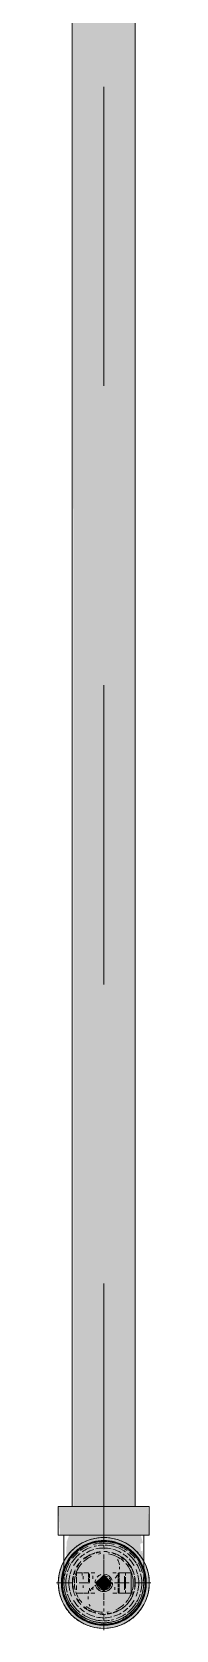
# Model space of a CAD drawing. Header units: millimetres. Extents: x -4000 to 187956, y -58990 to 162485.
# Drawn here: x 6725 to 6775, y 128425 to 129273 of the extents above; entities that cross this region are included whole.
import ezdxf

# ---------------------------------------------------------------- set-up
doc = ezdxf.new("R2010")
doc.units = ezdxf.units.MM
doc.linetypes.add('Dash 1_16_', pattern=[317.5, 158.75, -158.75])
for name, color, linetype, lineweight in [('F-SPRN', 3, 'Continuous', 9), ('P-PIPE', 3, 'Continuous', 9), ('P-PIPE-CNTR', 3, 'Continuous', 9)]:
    doc.layers.add(name, color=color, linetype=linetype, lineweight=lineweight)

# ---------------------------------------------------------------- blocks, each defined once
blk = doc.blocks.new('Sprinkler_Up - DN20-V189-0_000')
at = {"layer": 'F-SPRN', "transparency": 33554534}
for points in [[(-13.52, 0), (-3.89, 0.74), (-1.73, 2.89), (-1.16, 3.47), (-0.58, 4.05), (0.58, 4.05), (1.16, 3.47), (1.73, 2.89), (4.63, 0), (22.24, 0), (17.99, 13.07), (6.87, 21.15), (-6.87, 21.15), (-17.99, 13.07), (-22.24, 0)], [(0, -16.67), (4.31, -16.1), (11.79, -11.79), (16.1, -4.31), (16.1, 4.31), (11.79, 11.79), (8.33, 14.44), (0, 16.67), (-4.31, 16.1), (-11.79, 11.79), (-16.1, 4.31), (-16.1, -4.31), (-11.79, -11.79), (-8.33, -14.44)], [(0, -15.6), (7.8, -13.51), (13.51, -7.8), (15.07, -4.04), (15.07, 4.04), (13.51, 7.8), (7.8, 13.51), (0, 15.6), (-7.8, 13.51), (-11.03, 11.03), (-15.07, 4.04), (-15.07, -4.04), (-11.03, -11.03), (-7.8, -13.51)], [(0, -21.15), (6.87, -21.15), (17.99, -13.07), (22.24, 0), (3.89, -0.74), (1.73, -2.89), (1.16, -3.47), (0.58, -4.05), (-0.58, -4.05), (-1.16, -3.47), (-1.73, -2.89), (-4.63, 0), (-22.24, 0), (-17.99, -13.07), (-6.87, -21.15)], [(-10.9, -5.48), (-10.9, 5.4), (-14.51, 5.4), (-14.51, -5.48)], [(-7.66, -5.48), (-7.66, 5.4), (-10.9, 5.4), (-10.9, -5.48)], [(0, -5.48), (0, 5.4), (-7.66, 5.4), (-7.66, -5.48)], [(0, 0), (5.71, 0), (2.85, 4.94), (-2.85, 4.94), (-5.71, 0)], [(-2.85, -4.94), (2.85, -4.94), (5.71, 0), (-5.71, 0)], [(-4.63, 0), (4.63, 0), (0, 4.63)], [(0, -4.63), (4.63, 0), (-4.63, 0)], [(0, -2.56), (1.34, 0), (-1.82, 0)], [(-1.34, 0), (1.82, 0), (0, 2.56)], [(7.66, -5.48), (7.66, 5.4), (0, 5.4), (0, -5.48)], [(10.9, -5.48), (10.9, 5.4), (7.66, 5.4), (7.66, -5.48)], [(14.51, -5.48), (14.51, 5.4), (10.9, 5.4), (10.9, -5.48)]]:
    blk.add_hatch(color=1, dxfattribs=at).paths.add_polyline_path(points)
at = {"layer": 'F-SPRN', "color": 1}
for p, q in [((-11.46, 5.4), (-14.51, 5.4)), ((-14.51, 5.4), (-11.26, 5.4)), ((-14.51, 5.4), (-14.51, 3.68)), ((-14.51, 3.25), (-14.51, 0)), ((-11.46, 5.4), (-11.46, 4.02)), ((-10.9, 1.94), (-10.9, 3.61)), ((-10.82, 5.4), (-8.03, 5.4)), ((-8.08, 5.4), (-10.82, 5.4)), ((-8.08, 5.4), (-8.08, 2.85)), ((-8.08, 2.46), (-8.08, 0.66)), ((-7.66, 4.78), (-7.66, 2.73)), ((-7.66, 4.78), (-7.66, 2.73)), ((-7.66, 2.09), (-7.66, 0.47)), ((-7.66, 2.09), (-7.66, 0.47)), ((-6.7, 5.4), (-4.74, 5.4)), ((-5.75, 3.75), (-5.75, 2.2)), ((-2.08, 0.04), (-2.08, 0)), ((-2.08, 0), (-2.08, -0.08)), ((-0.55, 2), (-0.63, 1.98)), ((-0.47, 2.02), (-0.55, 2)), ((-0.23, 2.06), (-0.31, 2.05)), ((0.02, 2.08), (-0.06, 2.08)), ((0.11, 2.07), (0.02, 2.08)), ((0.43, 2.03), (0.35, 2.05)), ((2.08, 0), (2.08, 0.08)), ((2.08, -0.04), (2.08, 0)), ((4.74, 5.4), (6.52, 5.4)), ((7.66, 5.2), (7.66, 2.73)), ((7.66, 5.2), (7.66, 2.73)), ((7.66, 2.28), (7.66, 0.45)), ((7.66, 2.28), (7.66, 0.45)), ((7.74, 5.4), (10.82, 5.4)), ((10.82, 5.4), (8.08, 5.4)), ((8.08, 5.4), (8.08, 2.85)), ((8.08, 2.46), (8.08, 0.42)), ((10.9, 5.4), (14.51, 5.4)), ((10.9, 3.61), (10.9, 0.2)), ((14.51, 5.4), (11.46, 5.4)), ((11.46, 5.4), (11.46, 4.02)), ((11.46, 3.01), (11.46, 0.16)), ((14.51, 5.4), (14.51, -5.48)), ((-14.51, -1.31), (-14.51, -3.68)), ((-11.13, -5.48), (-14.51, -5.48)), ((-14.51, -5.48), (-11.46, -5.48)), ((-10.9, -2.56), (-10.9, -1.31)), ((-10.81, -5.48), (-8.08, -5.48)), ((-7.77, -5.48), (-10.81, -5.48)), ((-8.08, -4.19), (-8.08, -5.48)), ((-7.66, -2.73), (-7.66, -3.99)), ((-7.66, -2.73), (-7.66, -3.99)), ((-6.96, -5.48), (-5.75, -5.48)), ((-4.8, -5.48), (-6.96, -5.48)), ((-5.75, -2.33), (-5.75, -3.75)), ((-2.06, -0.25), (-2.05, -0.33)), ((-0.02, -2.08), (0.06, -2.08)), ((6.96, -5.48), (4.8, -5.48)), ((5.75, -2.2), (5.75, -3.75)), ((5.75, -5.48), (6.96, -5.48)), ((7.66, -0.45), (7.66, -2.28)), ((7.66, -0.45), (7.66, -2.28)), ((7.66, -2.73), (7.66, -5.41)), ((7.66, -2.73), (7.66, -5.41)), ((10.81, -5.48), (7.74, -5.48)), ((8.08, -0.42), (8.08, -2.46)), ((8.08, -2.85), (8.08, -5.48)), ((8.08, -5.48), (10.81, -5.48)), ((10.9, -0.2), (10.9, -3.61)), ((14.51, -5.48), (10.9, -5.48)), ((11.46, -0.16), (11.46, -3.01)), ((11.46, -4.02), (11.46, -5.48)), ((11.46, -5.48), (14.51, -5.48))]:
    blk.add_line(p, q, dxfattribs=at)
at = {"layer": 'F-SPRN', "color": 1, "flags": 128}
for points in [[(-0.63, 1.98), (-0.71, 1.95), (-0.79, 1.92), (-0.86, 1.89), (-0.94, 1.85), (-1.01, 1.81), (-1.08, 1.77), (-1.15, 1.73), (-1.22, 1.68), (-1.29, 1.63), (-1.35, 1.58), (-1.41, 1.52), (-1.47, 1.46), (-1.53, 1.4), (-1.59, 1.34), (-1.64, 1.28), (-1.69, 1.21), (-1.74, 1.14), (-1.78, 1.07), (-1.82, 1), (-1.86, 0.93), (-1.9, 0.85), (-1.93, 0.77), (-1.96, 0.7), (-1.98, 0.62), (-2.01, 0.54), (-2.03, 0.46), (-2.04, 0.38), (-2.06, 0.29), (-2.07, 0.21), (-2.07, 0.13), (-2.08, 0.04)], [(-0.31, 2.05), (-0.39, 2.04), (-0.47, 2.02)], [(-0.06, 2.08), (-0.14, 2.07), (-0.23, 2.06)], [(0.35, 2.05), (0.27, 2.06), (0.19, 2.07), (0.11, 2.07)], [(1.97, 0.65), (1.94, 0.73), (1.91, 0.81), (1.88, 0.88), (1.84, 0.96), (1.8, 1.03), (1.76, 1.1), (1.71, 1.17), (1.67, 1.24), (1.62, 1.31), (1.56, 1.37), (1.51, 1.43), (1.45, 1.49), (1.39, 1.55), (1.32, 1.6), (1.26, 1.65), (1.19, 1.7), (1.12, 1.75), (1.05, 1.79), (0.98, 1.83), (0.9, 1.87), (0.83, 1.9), (0.75, 1.94), (0.67, 1.96), (0.6, 1.99), (0.52, 2.01), (0.43, 2.03)], [(2.08, 0.08), (2.07, 0.17), (2.06, 0.25), (2.05, 0.33), (2.04, 0.41), (2.02, 0.49), (2, 0.57), (1.97, 0.65)], [(-2.08, -0.08), (-2.07, -0.17), (-2.06, -0.25)], [(-2.05, -0.33), (-2.04, -0.41), (-2.02, -0.49), (-2, -0.57), (-1.97, -0.65), (-1.94, -0.73), (-1.91, -0.81)], [(-1.91, -0.81), (-1.88, -0.88), (-1.84, -0.96), (-1.8, -1.03), (-1.76, -1.1), (-1.71, -1.17), (-1.67, -1.24), (-1.62, -1.31), (-1.56, -1.37), (-1.51, -1.43), (-1.45, -1.49), (-1.39, -1.55), (-1.32, -1.6), (-1.26, -1.65)], [(-1.26, -1.65), (-1.19, -1.7), (-1.12, -1.75), (-1.05, -1.79), (-0.98, -1.83), (-0.9, -1.87), (-0.83, -1.9), (-0.75, -1.94), (-0.67, -1.96), (-0.6, -1.99), (-0.52, -2.01), (-0.43, -2.03)], [(-0.43, -2.03), (-0.35, -2.05), (-0.27, -2.06), (-0.19, -2.07), (-0.11, -2.07), (-0.02, -2.08)], [(0.06, -2.08), (0.14, -2.07), (0.23, -2.06), (0.31, -2.05), (0.39, -2.04), (0.47, -2.02), (0.55, -2), (0.63, -1.98), (0.71, -1.95), (0.79, -1.92), (0.86, -1.89), (0.94, -1.85), (1.01, -1.81), (1.08, -1.77), (1.15, -1.73), (1.22, -1.68), (1.29, -1.63), (1.35, -1.58), (1.41, -1.52), (1.47, -1.46), (1.53, -1.4), (1.59, -1.34), (1.64, -1.28), (1.69, -1.21), (1.74, -1.14), (1.78, -1.07), (1.82, -1), (1.86, -0.93), (1.9, -0.85), (1.93, -0.77), (1.96, -0.7), (1.98, -0.62), (2.01, -0.54), (2.03, -0.46)], [(2.03, -0.46), (2.04, -0.38), (2.06, -0.29), (2.07, -0.21), (2.07, -0.13), (2.08, -0.04)]]:
    blk.add_lwpolyline(points, dxfattribs=at)
at = {"layer": 'F-SPRN', "color": 1}
for radius, start, end in [(22.24, 360, 180), (21.9, 126.69417, 143.27011), (21.9, 108.26214, 125.75069), (21.9, 99.348, 107.90102), (21.9, 90.14502, 98.85032), (21.9, 72.55828, 89.46239), (21.9, 54.24931, 71.73786), (21.9, 36.72989, 53.30583), (21.9, 144.76984, 164.81509), (16.67, 136.72135, 149.93102), (16.67, 136.72135, 149.93102), (15.6, 138.42141, 150), (15.6, 138.42141, 150), (16.67, 121.41808, 130.57514), (16.67, 121.41808, 130.57514), (15.6, 120.52623, 133.2078), (15.6, 120.52623, 133.2078), (16.67, 106.59952, 120), (16.67, 106.59952, 120), (15.6, 114.43632, 119.98126), (15.6, 114.43632, 119.98126), (16.67, 96.41428, 105), (16.67, 96.41428, 105), (15.6, 95.57619, 100.68426), (15.6, 95.57619, 100.68426), (16.67, 83.06841, 90), (16.67, 83.06841, 90), (15.6, 75.57295, 80.58917), (15.6, 75.57295, 80.58917), (15.6, 67.56142, 74.5481), (15.6, 67.56142, 74.5481), (16.67, 60, 75), (16.67, 60, 75), (15.6, 60.01874, 65.56368), (15.6, 60.01874, 65.56368), (15.6, 46.7922, 60), (15.6, 46.7922, 60), (16.67, 49.42486, 58.58192), (16.67, 49.42486, 58.58192), (15.6, 30, 41.57859), (15.6, 30, 41.57859), (16.67, 30, 43.27865), (16.67, 30, 43.27865), (21.9, 15.18491, 35.23016), (21.9, 165.67731, 179.2615), (16.67, 167.68021, 180), (16.67, 167.68021, 180), (16.67, 155.38786, 164.96934), (16.67, 155.38786, 164.96934), (15.6, 166.42653, 180), (15.6, 166.42653, 180), (15.6, 150.94093, 165), (15.6, 159.61394, 165), (15.6, 150.94093, 156.38455), (4.63, 155.78319, 180), (4.63, 155.78319, 180), (4.63, 109.01924, 138.27027), (4.63, 109.01924, 138.27027), (2.56, 109.01924, 168.82781), (2.56, 109.01924, 168.82781), (2.04, 109.01924, 180), (4.63, 17.95923, 90), (4.63, 17.95923, 90), (3.81, 57.05771, 90), (2.56, 14.55988, 90), (2.56, 14.55988, 90), (2.04, 10.47029, 90), (3.81, 16.16047, 43.83585), (15.6, 23.61545, 29.56463), (15.6, 15, 29.56463), (15.6, 15, 20.38606), (16.67, 15, 24.61214), (16.67, 15, 24.61214), (15.6, 360, 13.66176), (15.6, 0, 13.66176), (16.67, 360, 12.31979), (16.67, 0, 12.31979), (21.9, 0.7385, 14.32269), (22.24, 180, 360), (21.9, 180.7385, 194.32269), (21.9, 195.18491, 215.23016), (16.67, 180, 192.31979), (16.67, 180, 192.31979), (16.67, 195.03066, 204.61214), (16.67, 195.03066, 204.61214), (15.6, 181.90822, 193.66176), (15.6, 181.90822, 193.66176), (15.6, 197.33389, 209.56463), (15.6, 197.33389, 209.56463), (16.67, 210.06898, 223.27865), (16.67, 210.06898, 223.27865), (15.6, 212.54719, 221.57859), (15.6, 212.54719, 221.57859), (4.63, 197.95923, 0), (4.63, 197.95923, 270), (3.81, 196.16047, 360), (2.56, 191.16773, 0), (2.56, 191.16773, 360), (2.04, 190.47029, 0), (4.63, 270, 360), (15.6, 318.42141, 330), (15.6, 318.42141, 330), (16.67, 316.72135, 330), (16.67, 316.72135, 330), (15.6, 330.43537, 345), (15.6, 330.43537, 336.38455), (15.6, 339.61394, 345), (16.67, 335.38786, 345), (16.67, 335.38786, 345), (15.6, 346.33824, 360), (15.6, 346.33824, 360), (16.67, 347.68021, 360), (16.67, 347.68021, 360), (21.9, 324.76984, 344.81509), (21.9, 345.67731, 359.2615), (21.9, 216.72989, 233.30583), (16.67, 229.42486, 238.58192), (16.67, 229.42486, 238.58192), (15.6, 233.79501, 240), (15.6, 233.79501, 240), (16.67, 240, 255), (16.67, 240, 255), (15.6, 240.01874, 254.5481), (15.6, 240.01874, 254.5481), (15.6, 255, 267.63996), (15.6, 255, 267.63996), (16.67, 263.06841, 270), (16.67, 263.06841, 270), (15.6, 275.57619, 280.68426), (15.6, 275.57619, 280.68426), (16.67, 276.41428, 285), (16.67, 276.41428, 285), (16.67, 286.59952, 300), (16.67, 286.59952, 300), (15.6, 294.43632, 299.98126), (15.6, 294.43632, 299.98126), (15.6, 300, 313.2078), (15.6, 300, 313.2078), (16.67, 301.41808, 310.57514), (16.67, 301.41808, 310.57514), (21.9, 306.69417, 323.27011), (21.9, 234.24931, 251.73786), (21.9, 252.55828, 269.46239), (21.9, 270.14502, 278.85032), (21.9, 279.348, 287.90102), (21.9, 288.26214, 305.75069)]:
    blk.add_arc((0, 0), radius, start, end, dxfattribs=at)
blk = doc.blocks.new('Steel_Transition_Threaded_HoaPhat - Standard-V190-0_000')
at = {"layer": 'P-PIPE', "lineweight": 13, "transparency": 33554534}
h = blk.add_hatch(color=1, dxfattribs=at)
h.paths.add_polyline_path([(6750, 128427.59), (6755.83, 128428.35), (6761.25, 128430.6), (6765.91, 128434.18), (6769.49, 128438.84), (6771.74, 128444.26), (6772.5, 128450.09), (6771.74, 128455.91), (6769.49, 128461.34), (6765.91, 128466), (6761.25, 128469.57), (6755.83, 128471.82), (6750, 128472.59), (6744.18, 128471.82), (6738.75, 128469.57), (6734.09, 128466), (6730.52, 128461.34), (6728.27, 128455.91), (6727.5, 128450.09), (6728.27, 128444.26), (6730.52, 128438.84), (6734.09, 128434.18), (6738.75, 128430.6), (6744.18, 128428.35)])
h.paths.add_polyline_path([(6750, 128429.99), (6744.8, 128430.67), (6739.95, 128432.68), (6735.79, 128435.87), (6732.59, 128440.04), (6730.59, 128444.89), (6729.9, 128450.09), (6730.59, 128455.29), (6732.59, 128460.14), (6735.79, 128464.3), (6739.95, 128467.49), (6744.8, 128469.5), (6750, 128470.19), (6755.2, 128469.5), (6760.05, 128467.49), (6764.21, 128464.3), (6767.41, 128460.14), (6769.42, 128455.29), (6770.1, 128450.09), (6769.42, 128444.89), (6767.41, 128440.04), (6764.21, 128435.87), (6760.05, 128432.68), (6755.2, 128430.67)])
for points in [[(6750, 128429.99), (6750, 128433.69), (6741.8, 128435.88), (6735.8, 128441.89), (6733.6, 128450.09), (6735.8, 128458.29), (6741.8, 128464.29), (6750, 128466.49), (6750, 128470.19), (6744.8, 128469.5), (6739.95, 128467.49), (6735.79, 128464.3), (6732.59, 128460.14), (6730.59, 128455.29), (6729.9, 128450.09), (6730.59, 128444.89), (6732.59, 128440.04), (6735.79, 128435.87), (6739.95, 128432.68), (6744.8, 128430.67)], [(6750, 128431.59), (6754.79, 128432.22), (6759.25, 128434.07), (6763.08, 128437.01), (6766.02, 128440.84), (6767.87, 128445.3), (6768.5, 128450.09), (6767.87, 128454.88), (6766.02, 128459.34), (6763.08, 128463.17), (6759.25, 128466.11), (6754.79, 128467.96), (6750, 128468.59), (6745.21, 128467.96), (6740.75, 128466.11), (6736.92, 128463.17), (6733.98, 128459.34), (6732.13, 128454.88), (6731.5, 128450.09), (6732.13, 128445.3), (6733.98, 128440.84), (6736.92, 128437.01), (6740.75, 128434.07), (6745.21, 128432.22)], [(6750, 128429.99), (6755.2, 128430.67), (6760.05, 128432.68), (6764.21, 128435.87), (6767.41, 128440.04), (6769.42, 128444.89), (6770.1, 128450.09), (6769.42, 128455.29), (6767.41, 128460.14), (6764.21, 128464.3), (6760.05, 128467.49), (6755.2, 128469.5), (6750, 128470.19), (6750, 128466.49), (6758.2, 128464.29), (6764.2, 128458.29), (6766.4, 128450.09), (6764.2, 128441.89), (6758.2, 128435.88), (6750, 128433.69)]]:
    blk.add_hatch(color=1, dxfattribs=at).paths.add_polyline_path(points)
at = {"layer": 'P-PIPE', "color": 20, "lineweight": 13}
for radius, start, end in [(22.5, 90, 270), (22.5, 135, 150), (22.5, 120, 135), (20.1, 128.8856, 135), (18.5, 123.49758, 133.20406), (18.5, 123.49758, 133.20406), (20.1, 120, 125.00431), (22.5, 105, 120), (20.1, 109.68592, 120), (18.5, 106.81896, 120), (18.5, 106.81896, 120), (16.4, 115.16067, 120), (16.4, 107.46566, 111.9681), (22.5, 90, 105), (20.1, 100.99748, 105), (18.5, 91.43525, 103.20464), (18.5, 91.43525, 103.20464), (16.4, 96.21321, 104.60424), (20.1, 90.52458, 98.50889), (22.5, 75, 90), (22.5, 270, 90), (18.5, 78.09865, 90), (18.5, 78.09865, 90), (20.1, 75.0607, 87.9279), (18.5, 60, 75), (18.5, 60, 75), (16.4, 66.9681, 72.9388), (20.1, 60, 75), (22.5, 60, 75), (20.1, 54.99569, 60), (18.5, 46.79594, 56.50242), (18.5, 46.79594, 56.50242), (22.5, 45, 60), (20.1, 45, 51.1144), (22.5, 30, 45), (22.5, 150, 165), (20.1, 150, 162.74488), (18.5, 157.6232, 165), (18.5, 157.6232, 165), (20.1, 135, 148.15532), (18.5, 136.42974, 150), (18.5, 136.42974, 150), (16.4, 143.54628, 150), (16.4, 121.07383, 128.0319), (16.4, 50.47333, 56.63885), (16.4, 30, 38.0319), (18.5, 30, 43.57026), (18.5, 30, 43.57026), (20.1, 31.84468, 45), (18.5, 15, 22.3768), (18.5, 15, 22.3768), (20.1, 17.25512, 30), (22.5, 15, 30), (22.5, 165, 180), (22.5, 180, 195), (20.1, 166.04994, 180), (20.1, 180, 193.95006), (18.5, 166.59392, 193.40608), (18.5, 166.59392, 180), (18.5, 180, 193.40608), (16.4, 168.54674, 178.90628), (16.4, 184.83933, 191.45326), (16.4, 158.0319, 163.50595), (16.4, 353.54628, 8.0319), (18.5, 346.59392, 13.40608), (18.5, 0, 13.40608), (18.5, 346.59392, 0), (20.1, 0, 13.95006), (20.1, 346.04994, 0), (22.5, 0, 15), (22.5, 345, 0), (22.5, 195, 210), (20.1, 197.25512, 210), (18.5, 195, 202.3768), (18.5, 195, 202.3768), (20.1, 211.84468, 225), (18.5, 210, 223.57026), (18.5, 210, 223.57026), (16.4, 210.66354, 216.45372), (18.5, 316.42974, 330), (18.5, 316.42974, 330), (20.1, 315, 328.15532), (16.4, 338.0319, 342.86912), (18.5, 337.6232, 345), (18.5, 337.6232, 345), (20.1, 330, 342.74488), (22.5, 330, 345), (22.5, 210, 225), (22.5, 225, 240), (20.1, 225, 231.1144), (18.5, 226.79594, 236.50242), (18.5, 226.79594, 236.50242), (20.1, 234.99569, 240), (16.4, 230.47333, 236.63885), (20.1, 240, 255), (18.5, 240, 255), (18.5, 240, 255), (16.4, 240, 246.59553), (16.4, 250.36294, 255), (18.5, 258.09865, 270), (18.5, 258.09865, 270), (16.4, 264.1652, 268.50595), (18.5, 271.43525, 283.20464), (18.5, 271.43525, 283.20464), (16.4, 276.21321, 283.90628), (16.4, 287.46566, 291.9681), (18.5, 286.81896, 300), (18.5, 286.81896, 300), (16.4, 293.40447, 300), (20.1, 289.68592, 300), (20.1, 300, 305.00431), (18.5, 303.49758, 313.20406), (18.5, 303.49758, 313.20406), (22.5, 300, 315), (20.1, 308.8856, 315), (22.5, 315, 330), (22.5, 240, 255), (22.5, 255, 270), (20.1, 255.0607, 267.9279), (22.5, 270, 285), (20.1, 270.52458, 278.50889), (20.1, 280.99748, 285), (22.5, 285, 300)]:
    blk.add_arc((6750, 128450.09), radius, start, end, dxfattribs=at)
blk = doc.blocks.new('Steel_Elbow_Threaded_HoaPhat - Standard-V191-0_000')
at = {"layer": 'P-PIPE', "lineweight": 13, "transparency": 33554534}
for points in [[(6732.95, 128475.51), (6750, 128475.51), (6750, 128490.64), (6725.89, 128490.64), (6726.71, 128475.51), (6729.12, 128475.51)], [(6774.11, 128475.51), (6773.29, 128490.64), (6750, 128490.64), (6750, 128475.51), (6773.29, 128475.51)], [(6750, 128425.98), (6756.24, 128426.8), (6762.06, 128429.21), (6767.05, 128433.04), (6770.88, 128438.03), (6773.29, 128443.85), (6774.11, 128450.09), (6773.29, 128456.33), (6770.88, 128462.14), (6767.05, 128467.14), (6762.06, 128470.97), (6756.24, 128473.38), (6750, 128474.2), (6743.76, 128473.38), (6737.95, 128470.97), (6732.95, 128467.14), (6729.12, 128462.14), (6726.71, 128456.33), (6725.89, 128450.09), (6726.71, 128443.85), (6729.12, 128438.03), (6732.95, 128433.04), (6737.95, 128429.21), (6743.76, 128426.8)]]:
    blk.add_hatch(color=1, dxfattribs=at).paths.add_polyline_path(points)
h = blk.add_hatch(color=1, dxfattribs=at)
h.paths.add_polyline_path([(6742.77, 128469.96), (6740.28, 128470.01), (6744.06, 128471.89)])
h.paths.add_polyline_path([(6729.84, 128460.15), (6731.21, 128460.69), (6737.23, 128467.6), (6742.77, 128469.96), (6750, 128471.24), (6750, 128475.51), (6731.69, 128475.51), (6730.27, 128471.72), (6730.13, 128464.31)])
h = blk.add_hatch(color=1, dxfattribs=at)
h.paths.add_polyline_path([(6766.87, 128465.31), (6769.48, 128460.68), (6768.64, 128464.61)])
h.paths.add_polyline_path([(6770.9, 128458.59), (6770.64, 128467.22), (6769.48, 128466.83), (6769.41, 128470.95), (6770.74, 128471.24), (6769.57, 128475.51), (6750, 128475.51), (6750, 128471.24), (6757.23, 128469.96), (6755.94, 128471.89), (6763.39, 128467.17), (6767.36, 128463.1), (6766.21, 128468.24), (6768.64, 128464.61)])
at = {"layer": 'P-PIPE', "color": 20, "lineweight": 13}
for p, q in [((6725.89, 128490.64), (6725.89, 128475.51)), ((6726.71, 128490.64), (6725.89, 128490.64)), ((6750, 128490.64), (6725.89, 128490.64)), ((6729.12, 128490.64), (6726.71, 128490.64)), ((6732.95, 128490.64), (6729.12, 128490.64)), ((6737.95, 128490.64), (6733.79, 128490.64)), ((6750, 128490.64), (6738.18, 128490.64)), ((6761.82, 128490.64), (6750, 128490.64)), ((6774.11, 128490.64), (6750, 128490.64)), ((6766.21, 128490.64), (6762.06, 128490.64)), ((6770.88, 128490.64), (6767.05, 128490.64)), ((6773.29, 128490.64), (6770.88, 128490.64)), ((6774.11, 128490.64), (6773.29, 128490.64)), ((6774.11, 128475.51), (6774.11, 128490.64)), ((6725.89, 128475.51), (6726.71, 128475.51)), ((6725.89, 128475.51), (6750, 128475.51)), ((6726.71, 128475.51), (6729.12, 128475.51)), ((6729.17, 128475.51), (6728.85, 128475.51)), ((6729.17, 128475.51), (6728.85, 128475.51)), ((6729.12, 128475.51), (6731.54, 128475.51)), ((6731.69, 128475.51), (6729.17, 128475.51)), ((6731.69, 128475.51), (6729.17, 128475.51)), ((6731.54, 128475.51), (6732.95, 128475.51)), ((6732.75, 128475.51), (6731.69, 128475.51)), ((6736.41, 128475.51), (6731.69, 128475.51)), ((6736.41, 128475.51), (6733.8, 128475.51)), ((6733.96, 128475.51), (6742.73, 128475.51)), ((6742.77, 128475.51), (6736.41, 128475.51)), ((6742.77, 128475.51), (6736.41, 128475.51)), ((6750, 128475.51), (6743.73, 128475.51)), ((6750, 128475.51), (6743.73, 128475.51)), ((6743.76, 128475.51), (6750, 128475.51)), ((6750, 128475.51), (6756.24, 128475.51)), ((6750, 128475.51), (6774.11, 128475.51)), ((6756.28, 128475.51), (6750, 128475.51)), ((6756.28, 128475.51), (6750, 128475.51)), ((6763.59, 128475.51), (6757.24, 128475.51)), ((6763.6, 128475.51), (6757.24, 128475.51)), ((6757.28, 128475.51), (6766.04, 128475.51)), ((6766.2, 128475.51), (6763.6, 128475.51)), ((6768.32, 128475.51), (6763.6, 128475.51)), ((6767.05, 128475.51), (6769.72, 128475.51)), ((6768.32, 128475.51), (6767.25, 128475.51)), ((6769.87, 128475.51), (6768.32, 128475.51)), ((6770.83, 128475.51), (6768.32, 128475.51)), ((6769.72, 128475.51), (6770.88, 128475.51)), ((6770.83, 128475.51), (6769.87, 128475.51)), ((6771.15, 128475.51), (6770.83, 128475.51)), ((6771.15, 128475.51), (6770.83, 128475.51)), ((6770.88, 128475.51), (6773.29, 128475.51)), ((6773.29, 128475.51), (6774.11, 128475.51)), ((6728.85, 128460.93), (6728.85, 128461.78)), ((6728.85, 128460.11), (6728.85, 128460.93)), ((6728.85, 128459.31), (6728.85, 128460.11)), ((6728.85, 128458.54), (6728.85, 128459.31)), ((6728.85, 128457.8), (6728.85, 128458.54)), ((6728.85, 128457.08), (6728.85, 128457.8)), ((6728.85, 128456.4), (6728.85, 128457.08)), ((6771.15, 128462.01), (6771.15, 128461.16)), ((6771.15, 128461.16), (6771.15, 128460.33)), ((6771.15, 128460.33), (6771.15, 128459.53)), ((6771.15, 128459.53), (6771.15, 128458.75)), ((6771.15, 128458.75), (6771.15, 128458)), ((6771.15, 128458), (6771.15, 128457.27)), ((6771.15, 128457.27), (6771.15, 128456.58)), ((6771.15, 128456.58), (6771.15, 128455.92)), ((6728.85, 128455.74), (6728.85, 128456.4)), ((6728.85, 128455.12), (6728.85, 128455.74)), ((6728.85, 128454.53), (6728.85, 128455.12)), ((6728.85, 128453.97), (6728.85, 128454.53)), ((6728.85, 128452.51), (6728.85, 128452.96)), ((6728.85, 128452.09), (6728.85, 128452.51)), ((6728.85, 128450.41), (6728.85, 128450.59)), ((6728.85, 128450.27), (6728.85, 128450.41)), ((6728.85, 128450.17), (6728.85, 128450.27)), ((6728.85, 128450.11), (6728.85, 128450.17)), ((6728.85, 128450.09), (6728.85, 128450.11)), ((6728.85, 128449.86), (6728.85, 128450.09)), ((6728.88, 128449.01), (6728.85, 128449.86)), ((6728.94, 128448.17), (6728.88, 128449.01)), ((6729.03, 128447.33), (6728.94, 128448.17)), ((6771.15, 128455.92), (6771.15, 128455.28)), ((6771.15, 128455.28), (6771.15, 128454.68)), ((6771.15, 128454.68), (6771.15, 128454.12)), ((6771.15, 128450.12), (6771.15, 128450.09)), ((6729.74, 128444.02), (6729.51, 128444.84)), ((6730, 128443.22), (6729.74, 128444.02)), ((6730.29, 128442.42), (6730, 128443.22)), ((6731.35, 128440.12), (6730.96, 128440.87)), ((6731.76, 128439.38), (6731.35, 128440.12)), ((6769.8, 128442.64), (6769.48, 128441.85)), ((6770.55, 128445.06), (6770.33, 128444.24)), ((6732.2, 128438.66), (6731.76, 128439.38)), ((6734.25, 128435.97), (6733.7, 128436.61)), ((6734.83, 128435.35), (6734.25, 128435.97)), ((6735.43, 128434.76), (6734.83, 128435.35)), ((6736.06, 128434.19), (6735.43, 128434.76)), ((6736.7, 128433.64), (6736.06, 128434.19)), ((6737.37, 128433.12), (6736.7, 128433.64)), ((6740.99, 128430.95), (6740.24, 128431.33)), ((6760.71, 128431.85), (6759.97, 128431.43)), ((6762.81, 128433.26), (6762.13, 128432.76)), ((6763.48, 128433.79), (6762.81, 128433.26)), ((6765.33, 128435.52), (6764.74, 128434.92)), ((6766.97, 128437.46), (6766.45, 128436.79)), ((6767.46, 128438.15), (6766.97, 128437.46)), ((6767.92, 128438.85), (6767.46, 128438.15)), ((6741.77, 128430.61), (6740.99, 128430.95)), ((6742.55, 128430.29), (6741.77, 128430.61)), ((6743.35, 128430.01), (6742.55, 128430.29)), ((6749.16, 128428.95), (6748.31, 128429.01)), ((6750, 128428.94), (6749.16, 128428.95)), ((6750.23, 128428.94), (6750, 128428.94)), ((6753.6, 128429.25), (6752.76, 128429.12)), ((6756.07, 128429.83), (6755.25, 128429.6)), ((6756.87, 128430.08), (6756.07, 128429.83))]:
    blk.add_line(p, q, dxfattribs=at)
at = {"layer": 'P-PIPE', "color": 20, "lineweight": 13, "flags": 128}
for points in [[(6728.85, 128461.78), (6728.85, 128462.64), (6728.85, 128463.53), (6728.85, 128464.44), (6728.85, 128465.36), (6728.85, 128466.3), (6728.85, 128467.25), (6728.85, 128468.22), (6728.85, 128469.2), (6728.85, 128470.19), (6728.85, 128471.19), (6728.85, 128472.2), (6728.85, 128473.21), (6728.85, 128474.22), (6728.85, 128475.24), (6728.85, 128475.51)], [(6771.15, 128475.51), (6771.15, 128474.5), (6771.15, 128473.48), (6771.15, 128472.47), (6771.15, 128471.46), (6771.15, 128470.46), (6771.15, 128469.47), (6771.15, 128468.49), (6771.15, 128467.51), (6771.15, 128466.56), (6771.15, 128465.61), (6771.15, 128464.68), (6771.15, 128463.77), (6771.15, 128462.88), (6771.15, 128462.01)], [(6728.85, 128452.96), (6728.85, 128453.45), (6728.85, 128453.97)], [(6728.85, 128451.08), (6728.85, 128451.38), (6728.85, 128451.72), (6728.85, 128452.09)], [(6728.85, 128450.59), (6728.85, 128450.82), (6728.85, 128451.08)], [(6771.08, 128448.4), (6771, 128447.56), (6770.88, 128446.72)], [(6771.15, 128450.09), (6771.13, 128449.24), (6771.08, 128448.4)], [(6771.15, 128454.12), (6771.15, 128453.59), (6771.15, 128453.09)], [(6771.15, 128453.09), (6771.15, 128452.63), (6771.15, 128452.2), (6771.15, 128451.82), (6771.15, 128451.47), (6771.15, 128451.15), (6771.15, 128450.88)], [(6771.15, 128450.88), (6771.15, 128450.65), (6771.15, 128450.46)], [(6771.15, 128450.46), (6771.15, 128450.3), (6771.15, 128450.19), (6771.15, 128450.12)], [(6729.51, 128444.84), (6729.32, 128445.66), (6729.16, 128446.49), (6729.03, 128447.33)], [(6730.96, 128440.87), (6730.61, 128441.64), (6730.29, 128442.42)], [(6768.76, 128440.32), (6768.36, 128439.58), (6767.92, 128438.85)], [(6769.48, 128441.85), (6769.14, 128441.08), (6768.76, 128440.32)], [(6770.33, 128444.24), (6770.08, 128443.43), (6769.8, 128442.64)], [(6770.88, 128446.72), (6770.73, 128445.89), (6770.55, 128445.06)], [(6733.7, 128436.61), (6733.18, 128437.27), (6732.68, 128437.96), (6732.2, 128438.66)], [(6738.77, 128432.17), (6738.06, 128432.63), (6737.37, 128433.12)], [(6740.24, 128431.33), (6739.49, 128431.73), (6738.77, 128432.17)], [(6759.97, 128431.43), (6759.22, 128431.05), (6758.45, 128430.7), (6757.67, 128430.38), (6756.87, 128430.08)], [(6762.13, 128432.76), (6761.43, 128432.29), (6760.71, 128431.85)], [(6764.74, 128434.92), (6764.12, 128434.34), (6763.48, 128433.79)], [(6766.45, 128436.79), (6765.9, 128436.14), (6765.33, 128435.52)], [(6744.97, 128429.54), (6744.16, 128429.76), (6743.35, 128430.01)], [(6746.63, 128429.21), (6745.8, 128429.36), (6744.97, 128429.54)], [(6748.31, 128429.01), (6747.47, 128429.09), (6746.63, 128429.21)], [(6752.76, 128429.12), (6751.92, 128429.02), (6751.08, 128428.96), (6750.23, 128428.94)], [(6755.25, 128429.6), (6754.43, 128429.41), (6753.6, 128429.25)]]:
    blk.add_lwpolyline(points, dxfattribs=at)
at = {"layer": 'P-PIPE', "color": 20, "lineweight": 13}
for radius, start, end in [(24.11, 90, 270), (24.11, 90, 105), (24.11, 75, 90), (24.11, 270, 90), (24.11, 135, 150), (24.11, 120, 135), (21.15, 130, 141.58536), (21.15, 112.93771, 125.80236), (24.11, 105, 120), (21.15, 99.94635, 104.96567), (21.15, 90, 98.96211), (21.15, 75.03433, 90), (24.11, 60, 75), (21.15, 60.79881, 67.67045), (21.15, 54.19764, 59.9895), (24.11, 45, 60), (21.15, 38.41464, 50), (24.11, 30, 45), (24.11, 150, 165), (21.15, 150.00756, 164.96646), (21.15, 15.03354, 29.99244), (24.11, 15, 30), (24.11, 165, 180), (24.11, 180, 195), (21.15, 172.25002, 178.04381), (21.15, 181.97109, 187.29229), (21.15, 165.7465, 170), (21.15, 1.95619, 7.74998), (21.15, 352.70771, 358.02891), (24.11, 0, 15), (24.11, 345, 0), (24.11, 195, 210), (21.15, 190, 194.26573), (21.15, 195.04555, 203.65048), (21.15, 205.37476, 209.99738), (21.15, 330.00262, 334.19657), (21.15, 336.34952, 344.95445), (21.15, 345.73427, 350), (24.11, 330, 345), (24.11, 210, 225), (21.15, 213.74954, 218.4271), (24.11, 225, 240), (21.15, 218.9611, 230), (21.15, 234.21981, 247.06859), (21.15, 292.32352, 303.69813), (24.11, 300, 315), (21.15, 310, 321.0389), (21.15, 321.5729, 325.79503), (24.11, 315, 330), (24.11, 240, 255), (24.11, 255, 270), (21.15, 255.03701, 270), (24.11, 270, 285), (21.15, 271.10407, 276.35366), (21.15, 279.93028, 284.96299), (24.11, 285, 300)]:
    blk.add_arc((6750, 128450.09), radius, start, end, dxfattribs=at)

msp = doc.modelspace()

# ---------------------------------------------------------------- hatches: boundary and pattern name
at = {"layer": 'P-PIPE', "transparency": 33554534}
for points in [[(6750, 128490.64), (6750, 131148.91), (6733.3, 131148.91), (6733.87, 128490.64), (6745.68, 128490.64)], [(6750, 128490.64), (6766.7, 128490.64), (6766.13, 131148.91), (6750, 131148.91), (6750, 128506.03)], [(6741.65, 128435.62), (6742.77, 128437.56), (6741.65, 128441.74), (6742.77, 128445.91), (6745.83, 128448.97), (6757.23, 128454.26), (6758.35, 128458.44), (6757.23, 128462.61), (6755.91, 128464.34), (6750, 128466.79), (6741.65, 128464.55), (6735.54, 128458.44), (6733.3, 128450.09), (6735.54, 128441.74), (6738.19, 128438.28)], [(6750, 128433.39), (6758.35, 128435.62), (6761.81, 128438.28), (6766.13, 128445.76), (6766.13, 128454.41), (6761.81, 128461.9), (6758.35, 128464.55), (6750, 128466.79), (6745.68, 128466.22), (6738.19, 128461.9), (6733.87, 128454.41), (6733.87, 128445.76), (6738.19, 128438.28), (6741.65, 128435.62)]]:
    msp.add_hatch(color=1, dxfattribs=at).paths.add_polyline_path(points)

# ---------------------------------------------------------------- linework, layer by layer
at = {"layer": 'P-PIPE', "color": 20, "lineweight": 13}
for p, q in [((6733.3, 131148.91), (6733.3, 128490.64)), ((6766.7, 128490.64), (6766.7, 131148.91)), ((6733.3, 128490.64), (6737.91, 128490.64)), ((6738.19, 128490.64), (6761.81, 128490.64)), ((6762.09, 128490.64), (6766.7, 128490.64))]:
    msp.add_line(p, q, dxfattribs=at)
at = {"layer": 'P-PIPE', "color": 1}
for centre, radius, start, end in [((6750, 128458.44), 8.35, 69.00268, 79.23689), ((6750, 128450.09), 16.7, 157.579, 164.27217), ((6750, 128458.44), 8.35, 20.12852, 29.04129), ((6750, 128458.44), 8.35, 8.03848, 17.99182), ((6750, 128458.44), 8.35, 352.28242, 1.67175), ((6750, 128450.09), 16.7, 46.03173, 57.20298), ((6750, 128450.09), 16.7, 39.30923, 45.28459), ((6750, 128450.09), 16.7, 32.30315, 39.29548), ((6750, 128450.09), 16.7, 23.31397, 31.09738), ((6750, 128450.09), 16.7, 16.93755, 22.421), ((6750, 128450.09), 16.7, 170.11075, 177.20298), ((6750, 128450.09), 16.7, 182.79702, 189.88925), ((6750, 128441.74), 8.35, 131.03659, 150), ((6750, 128441.74), 8.35, 115.68061, 125.5287), ((6750, 128441.74), 8.35, 100.68419, 114.03868), ((6750, 128441.74), 8.35, 90, 100.68419), ((6750, 128458.44), 8.35, 270, 280.68419), ((6750, 128458.44), 8.35, 316.31827, 330), ((6750, 128450.09), 16.7, 4.30926, 9.88925), ((6750, 128450.09), 16.7, 190.21536, 195.24866), ((6750, 128441.74), 8.35, 172.0327, 181.54073), ((6750, 128450.09), 16.7, 314.71541, 320.69077), ((6750, 128450.09), 16.7, 328.90262, 336.68603), ((6750, 128450.09), 16.7, 337.26355, 343.06245), ((6750, 128450.09), 16.7, 231.87263, 237.20298), ((6750, 128441.74), 8.35, 199.90038, 209.04129), ((6750, 128441.74), 8.35, 226.69983, 237.8461), ((6750, 128441.74), 8.35, 249.00268, 259.23689), ((6750, 128450.09), 16.7, 264.66265, 273.52882), ((6750, 128450.09), 16.7, 308.12737, 313.96827)]:
    msp.add_arc(centre, radius, start, end, dxfattribs=at)
at = {"layer": 'P-PIPE-CNTR', "color": 1, "linetype": 'Dash 1_16_'}
for p, q in [((6750, 131148.91), (6750, 128490.64)), ((6750, 131148.91), (6750, 128490.64)), ((6750, 128472.59), (6750, 128475.09)), ((6750, 128471.24), (6750, 128472.59)), ((6750, 128468.59), (6750, 128470.19)), ((6750, 128463.6), (6750, 128465.19)), ((6750, 128459.81), (6750, 128462.57)), ((6750, 128455.49), (6750, 128459.1)), ((6725, 128450.09), (6727.5, 128450.09)), ((6727.76, 128450.09), (6731.5, 128450.09)), ((6731.5, 128450.09), (6733.3, 128450.09)), ((6736.92, 128450.09), (6740.4, 128450.09)), ((6740.43, 128450.09), (6742.35, 128450.09)), ((6745.38, 128450.09), (6747.61, 128450.09)), ((6748.66, 128450.09), (6750, 128450.09)), ((6750, 128452.65), (6750, 128454.27)), ((6750, 128450.09), (6750, 128452.14)), ((6750, 128448.03), (6750, 128450.09)), ((6750, 128450.09), (6751.34, 128450.09)), ((6751.82, 128450.09), (6754.63, 128450.09)), ((6755.71, 128450.09), (6763.52, 128450.09)), ((6766.4, 128450.09), (6768.5, 128450.09)), ((6768.5, 128450.09), (6772.24, 128450.09)), ((6772.5, 128450.09), (6775, 128450.09)), ((6750, 128445.91), (6750, 128447.53)), ((6750, 128441.08), (6750, 128444.61)), ((6750, 128438.11), (6750, 128440.36)), ((6750, 128434.98), (6750, 128436.48)), ((6750, 128432.22), (6750, 128433.42)), ((6750, 128429.99), (6750, 128431.59)), ((6750, 128427.59), (6750, 128428.93)), ((6750, 128425.09), (6750, 128427.59))]:
    msp.add_line(p, q, dxfattribs=at)
at = {"layer": 'P-PIPE-CNTR', "color": 20, "lineweight": 13}
for p, q in [((6750, 128490.64), (6750, 128475.51)), ((6750, 128475.51), (6750, 128474.05)), ((6750, 128474.05), (6750, 128472.27)), ((6750, 128472.16), (6750, 128470.8)), ((6750, 128469.65), (6750, 128467.94)), ((6750, 128464.43), (6750, 128462.87)), ((6750, 128461.89), (6750, 128459.41)), ((6750, 128458.8), (6750, 128457.53)), ((6750, 128457.53), (6750, 128454.11)), ((6750, 128452.52), (6750, 128451.01)), ((6750, 128450.68), (6750, 128450.09))]:
    msp.add_line(p, q, dxfattribs=at)

# ---------------------------------------------------------------- block references
at = {"layer": 'F-SPRN', "color": 1}
msp.add_blockref('Sprinkler_Up - DN20-V189-0_000', (6750, 128450.09), dxfattribs=at)
at = {"layer": 'P-PIPE', "color": 20, "lineweight": 13}
for name in ['Steel_Elbow_Threaded_HoaPhat - Standard-V191-0_000', 'Steel_Transition_Threaded_HoaPhat - Standard-V190-0_000']:
    msp.add_blockref(name, (0, 0), dxfattribs=at)

doc.saveas('drawing.dxf')
